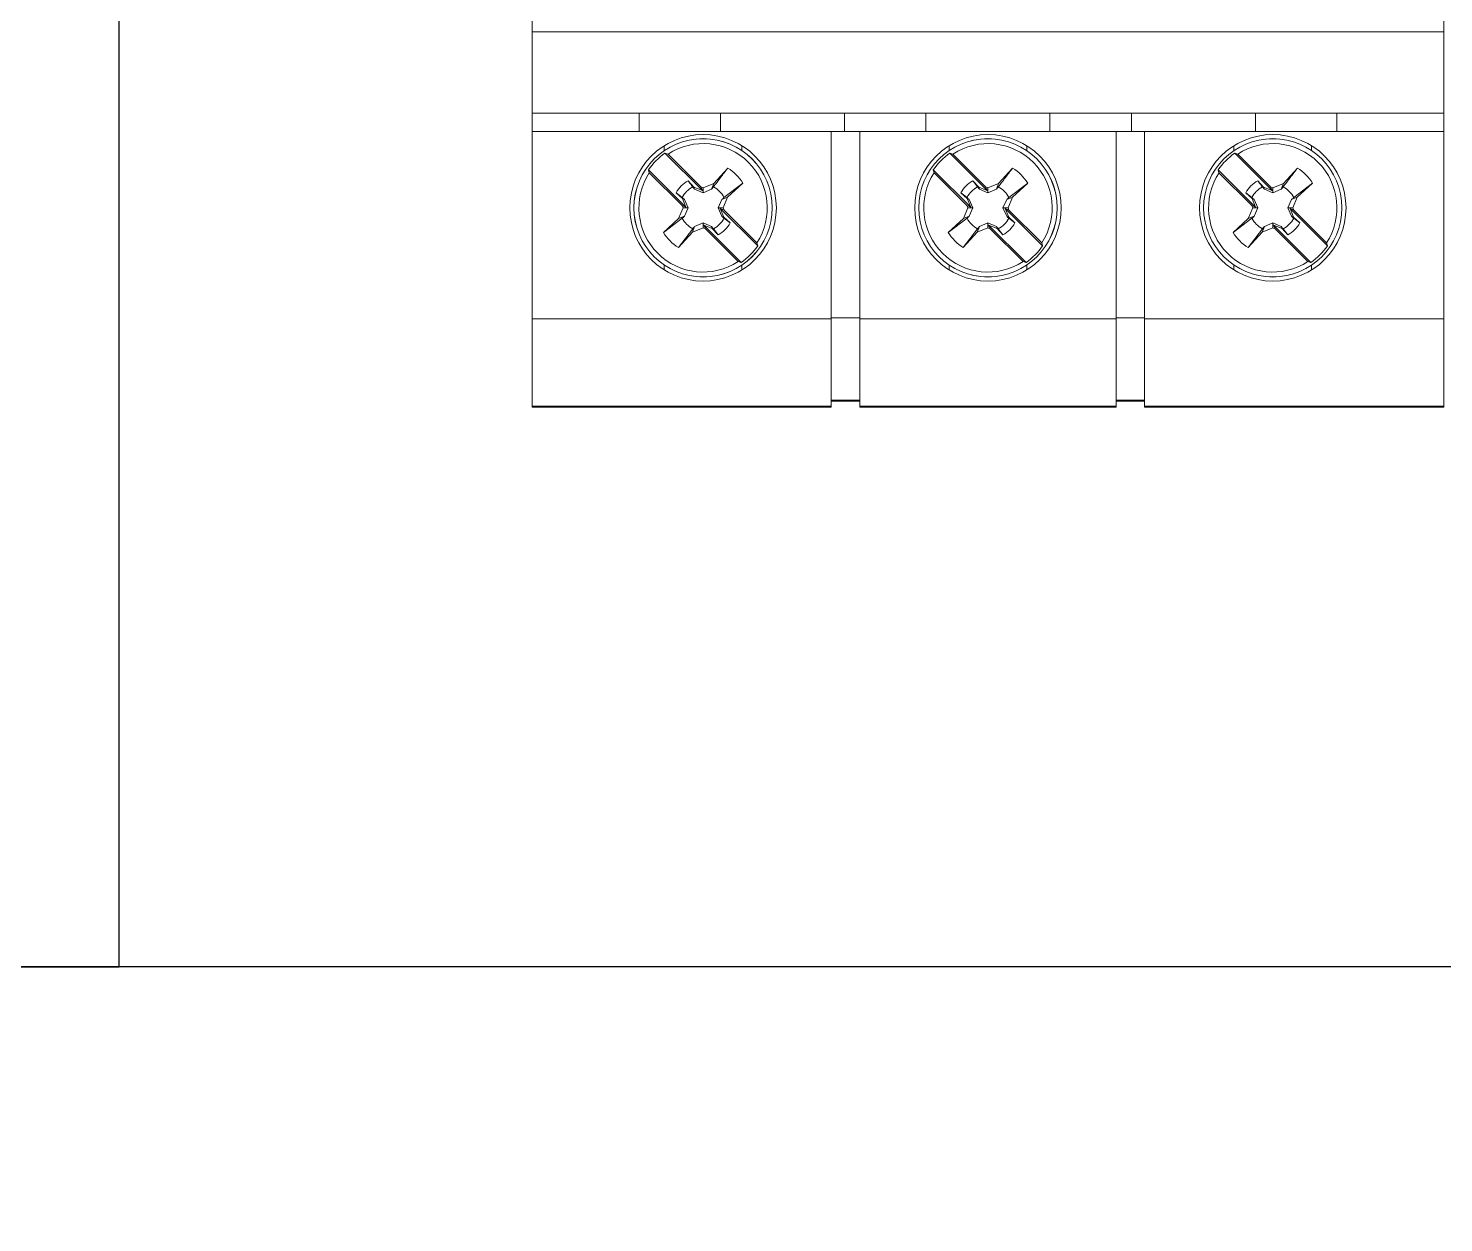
# Model space of a CAD drawing. Header units: inches. Extents: x -3 to 3194, y -983 to 1262.
# Drawn here: x 184.3 to 253.8, y 446.3 to 505 of the extents above; entities that cross this region are included whole.
import ezdxf

# ---------------------------------------------------------------- set-up
doc = ezdxf.new("R2010")
doc.units = ezdxf.units.IN
doc.header["$MEASUREMENT"] = 0

# ---------------------------------------------------------------- blocks, each defined once
blk = doc.blocks.new('CONTATOR_18_32')
at = {"color": 7, "linetype": 'Continuous', "lineweight": 15}
for p, q in [((0, 27.075), (0, 18.425)), ((44.8, 18.425), (44.8, 27.075)), ((0, 18.425), (44.8, 18.425)), ((0, 14.425), (0, 18.425)), ((44.8, 14.425), (44.8, 18.425)), ((44.8, 14.425), (0, 14.425)), ((0, 13.525), (0, 14.425)), ((5.25, 14.425), (5.25, 13.525)), ((9.25, 13.525), (9.25, 14.425)), ((15.35, 14.425), (15.35, 13.525)), ((19.35, 13.525), (19.35, 14.425)), ((25.45, 14.425), (25.45, 13.525)), ((29.45, 13.525), (29.45, 14.425)), ((35.55, 14.425), (35.55, 13.525)), ((39.55, 13.525), (39.55, 14.425)), ((44.8, 13.525), (44.8, 14.425)), ((5.25, 13.525), (0, 13.525)), ((0, 4.325), (0, 13.525)), ((5.25, 13.525), (9.25, 13.525)), ((15.35, 13.525), (9.25, 13.525)), ((14.7, 13.525), (14.7, 4.325)), ((15.35, 13.525), (19.35, 13.525)), ((16.1, 4.325), (16.1, 13.525)), ((25.45, 13.525), (19.35, 13.525)), ((25.45, 13.525), (29.45, 13.525)), ((28.7, 13.525), (28.7, 4.325)), ((35.55, 13.525), (29.45, 13.525)), ((30.1, 4.325), (30.1, 13.525)), ((35.55, 13.525), (39.55, 13.525)), ((44.8, 13.525), (39.55, 13.525)), ((44.8, 4.325), (44.8, 13.525)), ((6.676, 12.419), (6.527, 12.461)), ((8.366, 10.622), (6.527, 12.461)), ((8.286, 10.808), (6.676, 12.419)), ((20.676, 12.419), (20.527, 12.461)), ((22.366, 10.622), (20.527, 12.461)), ((22.286, 10.808), (20.676, 12.419)), ((36.366, 10.622), (34.527, 12.461)), ((34.676, 12.419), (34.527, 12.461)), ((36.286, 10.808), (34.676, 12.419)), ((5.714, 11.648), (5.756, 11.499)), ((7.553, 9.809), (5.714, 11.648)), ((7.367, 9.889), (5.756, 11.499)), ((8.925, 10.977), (9.613, 11.729)), ((19.714, 11.648), (19.756, 11.499)), ((21.553, 9.809), (19.714, 11.648)), ((21.367, 9.889), (19.756, 11.499)), ((22.925, 10.977), (23.613, 11.729)), ((35.553, 9.809), (33.714, 11.648)), ((33.714, 11.648), (33.756, 11.499)), ((35.367, 9.889), (33.756, 11.499)), ((36.925, 10.977), (37.613, 11.729)), ((7.071, 10.512), (7.373, 10.281)), ((7.381, 10.228), (7.071, 10.512)), ((7.663, 11.104), (7.947, 10.794)), ((7.985, 10.697), (7.894, 10.802)), ((7.985, 10.697), (7.947, 10.794)), ((7.947, 10.794), (8.366, 10.622)), ((8.4, 10.51), (7.985, 10.697)), ((8.366, 10.622), (8.286, 10.808)), ((8.286, 10.808), (8.4, 10.762)), ((8.4, 10.762), (8.925, 10.977)), ((8.4, 10.51), (8.4, 10.762)), ((8.815, 10.697), (8.4, 10.51)), ((8.815, 10.697), (8.925, 10.977)), ((8.906, 10.802), (8.815, 10.697)), ((9.427, 10.281), (10.354, 10.988)), ((10.354, 10.988), (9.602, 10.3)), ((21.071, 10.512), (21.373, 10.281)), ((21.381, 10.228), (21.071, 10.512)), ((21.663, 11.104), (21.947, 10.794)), ((21.985, 10.697), (21.894, 10.802)), ((21.985, 10.697), (21.947, 10.794)), ((21.947, 10.794), (22.366, 10.622)), ((22.4, 10.51), (21.985, 10.697)), ((22.286, 10.808), (22.4, 10.762)), ((22.366, 10.622), (22.286, 10.808)), ((22.4, 10.762), (22.925, 10.977)), ((22.4, 10.51), (22.4, 10.762)), ((22.815, 10.697), (22.4, 10.51)), ((22.815, 10.697), (22.925, 10.977)), ((22.906, 10.802), (22.815, 10.697)), ((23.427, 10.281), (24.354, 10.988)), ((24.354, 10.988), (23.602, 10.3)), ((35.071, 10.512), (35.373, 10.281)), ((35.381, 10.228), (35.071, 10.512)), ((35.663, 11.104), (35.947, 10.794)), ((35.985, 10.697), (35.894, 10.802)), ((35.985, 10.697), (35.947, 10.794)), ((35.947, 10.794), (36.366, 10.622)), ((36.4, 10.51), (35.985, 10.697)), ((36.286, 10.808), (36.4, 10.762)), ((36.366, 10.622), (36.286, 10.808)), ((36.4, 10.762), (36.925, 10.977)), ((36.4, 10.51), (36.4, 10.762)), ((36.815, 10.697), (36.4, 10.51)), ((36.815, 10.697), (36.925, 10.977)), ((36.906, 10.802), (36.815, 10.697)), ((37.427, 10.281), (38.354, 10.988)), ((38.354, 10.988), (37.602, 10.3)), ((7.198, 9.25), (7.413, 9.775)), ((7.413, 9.775), (7.367, 9.889)), ((7.367, 9.889), (7.553, 9.809)), ((7.553, 9.809), (7.381, 10.228)), ((7.478, 10.19), (7.381, 10.228)), ((7.665, 9.775), (7.413, 9.775)), ((7.478, 10.19), (7.665, 9.775)), ((7.665, 9.775), (7.478, 9.36)), ((9.135, 9.775), (9.322, 10.19)), ((9.135, 9.775), (9.387, 9.775)), ((9.322, 9.36), (9.135, 9.775)), ((11.086, 7.902), (9.247, 9.741)), ((9.433, 9.661), (9.247, 9.741)), ((9.247, 9.741), (9.419, 9.322)), ((9.322, 10.19), (9.602, 10.3)), ((9.602, 10.3), (9.387, 9.775)), ((9.387, 9.775), (9.433, 9.661)), ((21.198, 9.25), (21.413, 9.775)), ((21.413, 9.775), (21.367, 9.889)), ((21.367, 9.889), (21.553, 9.809)), ((21.553, 9.809), (21.381, 10.228)), ((21.478, 10.19), (21.381, 10.228)), ((21.665, 9.775), (21.413, 9.775)), ((21.478, 10.19), (21.665, 9.775)), ((21.665, 9.775), (21.478, 9.36)), ((23.135, 9.775), (23.322, 10.19)), ((23.135, 9.775), (23.387, 9.775)), ((23.322, 9.36), (23.135, 9.775)), ((23.433, 9.661), (23.247, 9.741)), ((23.247, 9.741), (23.419, 9.322)), ((25.086, 7.902), (23.247, 9.741)), ((23.322, 10.19), (23.602, 10.3)), ((23.602, 10.3), (23.387, 9.775)), ((23.387, 9.775), (23.433, 9.661)), ((35.198, 9.25), (35.413, 9.775)), ((35.367, 9.889), (35.553, 9.809)), ((35.413, 9.775), (35.367, 9.889)), ((35.553, 9.809), (35.381, 10.228)), ((35.478, 10.19), (35.381, 10.228)), ((35.665, 9.775), (35.413, 9.775)), ((35.478, 10.19), (35.665, 9.775)), ((35.665, 9.775), (35.478, 9.36)), ((37.135, 9.775), (37.322, 10.19)), ((37.135, 9.775), (37.387, 9.775)), ((37.322, 9.36), (37.135, 9.775)), ((39.086, 7.902), (37.247, 9.741)), ((37.433, 9.661), (37.247, 9.741)), ((37.247, 9.741), (37.419, 9.322)), ((37.322, 10.19), (37.602, 10.3)), ((37.602, 10.3), (37.387, 9.775)), ((37.387, 9.775), (37.433, 9.661)), ((7.373, 9.269), (6.446, 8.562)), ((6.446, 8.562), (7.198, 9.25)), ((7.478, 9.36), (7.198, 9.25)), ((9.322, 9.36), (9.419, 9.322)), ((9.419, 9.322), (9.729, 9.038)), ((9.729, 9.038), (9.427, 9.269)), ((11.044, 8.051), (9.433, 9.661)), ((21.373, 9.269), (20.446, 8.562)), ((20.446, 8.562), (21.198, 9.25)), ((21.478, 9.36), (21.198, 9.25)), ((23.322, 9.36), (23.419, 9.322)), ((23.419, 9.322), (23.729, 9.038)), ((23.729, 9.038), (23.427, 9.269)), ((25.044, 8.051), (23.433, 9.661)), ((35.373, 9.269), (34.446, 8.562)), ((34.446, 8.562), (35.198, 9.25)), ((35.478, 9.36), (35.198, 9.25)), ((37.322, 9.36), (37.419, 9.322)), ((37.419, 9.322), (37.729, 9.038)), ((37.729, 9.038), (37.427, 9.269)), ((39.044, 8.051), (37.433, 9.661)), ((7.187, 7.821), (7.894, 8.748)), ((7.875, 8.573), (7.187, 7.821)), ((7.985, 8.853), (7.875, 8.573)), ((8.4, 8.788), (7.875, 8.573)), ((7.985, 8.853), (8.4, 9.04)), ((8.4, 9.04), (8.4, 8.788)), ((8.4, 9.04), (8.815, 8.853)), ((8.514, 8.742), (8.4, 8.788)), ((8.434, 8.928), (8.514, 8.742)), ((10.273, 7.089), (8.434, 8.928)), ((8.853, 8.756), (8.434, 8.928)), ((10.124, 7.131), (8.514, 8.742)), ((8.815, 8.853), (8.853, 8.756)), ((9.137, 8.446), (8.853, 8.756)), ((8.906, 8.748), (9.137, 8.446)), ((21.187, 7.821), (21.894, 8.748)), ((21.875, 8.573), (21.187, 7.821)), ((21.985, 8.853), (21.875, 8.573)), ((22.4, 8.788), (21.875, 8.573)), ((21.985, 8.853), (22.4, 9.04)), ((22.4, 9.04), (22.4, 8.788)), ((22.4, 9.04), (22.815, 8.853)), ((22.514, 8.742), (22.4, 8.788)), ((22.853, 8.756), (22.434, 8.928)), ((22.434, 8.928), (22.514, 8.742)), ((24.273, 7.089), (22.434, 8.928)), ((24.124, 7.131), (22.514, 8.742)), ((22.815, 8.853), (22.853, 8.756)), ((23.137, 8.446), (22.853, 8.756)), ((22.906, 8.748), (23.137, 8.446)), ((35.187, 7.821), (35.894, 8.748)), ((35.875, 8.573), (35.187, 7.821)), ((35.985, 8.853), (35.875, 8.573)), ((36.4, 8.788), (35.875, 8.573)), ((35.985, 8.853), (36.4, 9.04)), ((36.4, 9.04), (36.4, 8.788)), ((36.4, 9.04), (36.815, 8.853)), ((36.514, 8.742), (36.4, 8.788)), ((36.853, 8.756), (36.434, 8.928)), ((36.434, 8.928), (36.514, 8.742)), ((38.273, 7.089), (36.434, 8.928)), ((38.124, 7.131), (36.514, 8.742)), ((36.815, 8.853), (36.853, 8.756)), ((37.137, 8.446), (36.853, 8.756)), ((36.906, 8.748), (37.137, 8.446)), ((11.086, 7.902), (11.044, 8.051)), ((25.086, 7.902), (25.044, 8.051)), ((39.086, 7.902), (39.044, 8.051)), ((10.124, 7.131), (10.273, 7.089)), ((24.124, 7.131), (24.273, 7.089)), ((38.124, 7.131), (38.273, 7.089)), ((0, 4.325), (14.7, 4.325)), ((0, 0.025), (0, 4.325)), ((14.7, 4.374), (16.1, 4.374)), ((14.7, 0.025), (14.7, 4.325)), ((16.1, 4.325), (28.7, 4.325)), ((16.1, 4.325), (16.1, 0.025)), ((28.7, 4.374), (30.1, 4.374)), ((28.7, 0.025), (28.7, 4.325)), ((30.1, 4.325), (44.8, 4.325)), ((30.1, 4.325), (30.1, 0.025)), ((44.8, 0.025), (44.8, 4.325)), ((0, 0.025), (0, -0.025)), ((0, 0.025), (14.7, 0.025)), ((14.7, 0.325), (16.1, 0.325)), ((14.7, 0.275), (16.1, 0.275)), ((14.7, 0.025), (14.7, -0.025)), ((16.1, -0.025), (16.1, 0.025)), ((16.1, 0.025), (28.7, 0.025)), ((28.7, 0.325), (30.1, 0.325)), ((28.7, 0.275), (30.1, 0.275)), ((28.7, 0.025), (28.7, -0.025)), ((30.1, -0.025), (30.1, 0.025)), ((30.1, 0.025), (44.8, 0.025)), ((44.8, -0.025), (44.8, 0.025)), ((0, -0.025), (14.7, -0.025)), ((16.1, -0.025), (28.7, -0.025)), ((30.1, -0.025), (44.8, -0.025))]:
    blk.add_line(p, q, dxfattribs=at)
at = {"color": 8, "linetype": 'Continuous', "lineweight": 15}
for p, q in [((6.489, 12.587), (6.489, 12.826)), ((10.311, 12.587), (10.311, 12.826)), ((20.489, 12.587), (20.489, 12.826)), ((24.311, 12.587), (24.311, 12.826)), ((34.489, 12.587), (34.489, 12.826)), ((38.311, 12.587), (38.311, 12.826)), ((6.489, 6.724), (6.489, 6.963)), ((10.311, 6.724), (10.311, 6.963)), ((20.489, 6.724), (20.489, 6.963)), ((24.311, 6.724), (24.311, 6.963)), ((34.489, 6.724), (34.489, 6.963)), ((38.311, 6.724), (38.311, 6.963))]:
    blk.add_line(p, q, dxfattribs=at)
at = {"color": 7, "linetype": 'Continuous', "lineweight": 15}
for centre, radius in [((8.4, 9.775), 3.6), ((22.4, 9.775), 3.6), ((36.4, 9.775), 3.6), ((8.4, 9.775), 3.4), ((8.4, 9.775), 3.399), ((22.4, 9.775), 3.4), ((22.4, 9.775), 3.399), ((36.4, 9.775), 3.4), ((36.4, 9.775), 3.399)]:
    blk.add_circle(centre, radius, dxfattribs=at)
for centre, radius, start, end in [((8.4, 9.775), 3.156, 326.88484, 123.11516), ((22.4, 9.775), 3.156, 326.88484, 123.11516), ((36.4, 9.775), 3.156, 326.88484, 123.11516), ((8.4, 9.775), 3.274, 124.8858, 145.1142), ((22.4, 9.775), 3.274, 124.8858, 145.1142), ((36.4, 9.775), 3.274, 124.8858, 145.1142), ((8.4, 9.775), 3.156, 146.88484, 303.11516), ((8.4, 9.775), 2.3, 31.84345, 58.15655), ((22.4, 9.775), 3.156, 146.88484, 303.11516), ((22.4, 9.775), 2.3, 31.84345, 58.15655), ((36.4, 9.775), 3.156, 146.88484, 303.11516), ((36.4, 9.775), 2.3, 31.84345, 58.15655), ((8.4, 9.775), 1.52, 119.01506, 150.98494), ((8.4, 9.775), 1.145, 116.24771, 153.75229), ((8.4, 9.775), 1.145, 26.24771, 63.75229), ((22.4, 9.775), 1.52, 119.01506, 150.98494), ((22.4, 9.775), 1.145, 116.24771, 153.75229), ((22.4, 9.775), 1.145, 26.24771, 63.75229), ((36.4, 9.775), 1.52, 119.01506, 150.98494), ((36.4, 9.775), 1.145, 116.24771, 153.75229), ((36.4, 9.775), 1.145, 26.24771, 63.75229), ((8.4, 9.775), 1.145, 206.24771, 243.75229), ((8.4, 9.775), 1.145, 296.24771, 333.75229), ((22.4, 9.775), 1.145, 206.24771, 243.75229), ((22.4, 9.775), 1.145, 296.24771, 333.75229), ((36.4, 9.775), 1.145, 206.24771, 243.75229), ((36.4, 9.775), 1.145, 296.24771, 333.75229), ((8.4, 9.775), 2.3, 211.84345, 238.15655), ((8.4, 9.775), 1.52, 299.01506, 330.98494), ((22.4, 9.775), 2.3, 211.84345, 238.15655), ((22.4, 9.775), 1.52, 299.01506, 330.98494), ((36.4, 9.775), 2.3, 211.84345, 238.15655), ((36.4, 9.775), 1.52, 299.01506, 330.98494), ((8.4, 9.775), 3.274, 304.8858, 325.1142), ((22.4, 9.775), 3.274, 304.8858, 325.1142), ((36.4, 9.775), 3.274, 304.8858, 325.1142)]:
    blk.add_arc(centre, radius, start, end, dxfattribs=at)
for points, knots in [([(9.613, 11.729), (9.496, 11.575), (9.262, 11.267), (9.025, 10.957), (8.906, 10.802)], [0, 0, 0, 0, 0.498874, 1, 1, 1, 1]), ([(23.613, 11.729), (23.496, 11.575), (23.262, 11.267), (23.025, 10.957), (22.906, 10.802)], [0, 0, 0, 0, 0.4988738, 1, 1, 1, 1]), ([(37.613, 11.729), (37.496, 11.575), (37.262, 11.267), (37.025, 10.957), (36.906, 10.802)], [0, 0, 0, 0, 0.498874, 1, 1, 1, 1]), ([(7.894, 10.802), (7.856, 10.852), (7.778, 10.953), (7.702, 11.053), (7.663, 11.104)], [0, 0, 0, 0, 0.49116, 1, 1, 1, 1]), ([(21.894, 10.802), (21.856, 10.852), (21.778, 10.953), (21.702, 11.053), (21.663, 11.104)], [0, 0, 0, 0, 0.49116, 1, 1, 1, 1]), ([(35.894, 10.802), (35.856, 10.852), (35.778, 10.953), (35.702, 11.053), (35.663, 11.104)], [0, 0, 0, 0, 0.49116, 1, 1, 1, 1]), ([(7.373, 10.281), (7.388, 10.268), (7.423, 10.238), (7.458, 10.207), (7.478, 10.19)], [0, 0, 0, 0, 0.429667, 1, 1, 1, 1]), ([(9.322, 10.19), (9.342, 10.207), (9.377, 10.238), (9.412, 10.268), (9.427, 10.281)], [0, 0, 0, 0, 0.570333, 1, 1, 1, 1]), ([(21.373, 10.281), (21.388, 10.268), (21.423, 10.238), (21.458, 10.207), (21.478, 10.19)], [0, 0, 0, 0, 0.429667, 1, 1, 1, 1]), ([(23.322, 10.19), (23.342, 10.207), (23.377, 10.238), (23.412, 10.268), (23.427, 10.281)], [0, 0, 0, 0, 0.570333, 1, 1, 1, 1]), ([(35.373, 10.281), (35.388, 10.268), (35.423, 10.238), (35.458, 10.207), (35.478, 10.19)], [0, 0, 0, 0, 0.429667, 1, 1, 1, 1]), ([(37.322, 10.19), (37.342, 10.207), (37.377, 10.238), (37.412, 10.268), (37.427, 10.281)], [0, 0, 0, 0, 0.570333, 1, 1, 1, 1]), ([(7.478, 9.36), (7.458, 9.343), (7.423, 9.312), (7.388, 9.282), (7.373, 9.269)], [0, 0, 0, 0, 0.5703193, 1, 1, 1, 1]), ([(9.427, 9.269), (9.412, 9.282), (9.377, 9.312), (9.342, 9.343), (9.322, 9.36)], [0, 0, 0, 0, 0.4296807, 1, 1, 1, 1]), ([(21.478, 9.36), (21.458, 9.343), (21.423, 9.312), (21.388, 9.282), (21.373, 9.269)], [0, 0, 0, 0, 0.570319, 1, 1, 1, 1]), ([(23.427, 9.269), (23.412, 9.282), (23.377, 9.312), (23.342, 9.343), (23.322, 9.36)], [0, 0, 0, 0, 0.429681, 1, 1, 1, 1]), ([(35.478, 9.36), (35.458, 9.343), (35.423, 9.312), (35.388, 9.282), (35.373, 9.269)], [0, 0, 0, 0, 0.5703193, 1, 1, 1, 1]), ([(37.427, 9.269), (37.412, 9.282), (37.377, 9.312), (37.342, 9.343), (37.322, 9.36)], [0, 0, 0, 0, 0.4296807, 1, 1, 1, 1]), ([(7.894, 8.748), (7.907, 8.763), (7.937, 8.798), (7.968, 8.833), (7.985, 8.853)], [0, 0, 0, 0, 0.429658, 1, 1, 1, 1]), ([(8.815, 8.853), (8.832, 8.833), (8.863, 8.798), (8.893, 8.763), (8.906, 8.748)], [0, 0, 0, 0, 0.570342, 1, 1, 1, 1]), ([(21.894, 8.748), (21.907, 8.763), (21.937, 8.798), (21.968, 8.833), (21.985, 8.853)], [0, 0, 0, 0, 0.42966, 1, 1, 1, 1]), ([(22.815, 8.853), (22.832, 8.833), (22.863, 8.798), (22.893, 8.763), (22.906, 8.748)], [0, 0, 0, 0, 0.57034, 1, 1, 1, 1]), ([(35.894, 8.748), (35.907, 8.763), (35.937, 8.798), (35.968, 8.833), (35.985, 8.853)], [0, 0, 0, 0, 0.429658, 1, 1, 1, 1]), ([(36.815, 8.853), (36.832, 8.833), (36.863, 8.798), (36.893, 8.763), (36.906, 8.748)], [0, 0, 0, 0, 0.570342, 1, 1, 1, 1])]:
    blk.add_open_spline(points, degree=3, knots=knots, dxfattribs=at)

msp = doc.modelspace()

# ---------------------------------------------------------------- linework, layer by layer
at = {"color": 114, "true_color": 0x139b48}
msp.add_lwpolyline([(138.742, 958.841), (138.742, 458.841), (188.742, 458.841), (188.742, 958.841)], close=True, dxfattribs=at)
at = {"color": 116, "true_color": 0x136734}
msp.add_lwpolyline([(138.742, 408.841), (688.742, 408.841), (688.742, 458.841), (138.742, 458.841)], close=True, dxfattribs=at)

# ---------------------------------------------------------------- block references
msp.add_blockref('CONTATOR_18_32', (209.042, 486.366))

doc.saveas('drawing.dxf')
